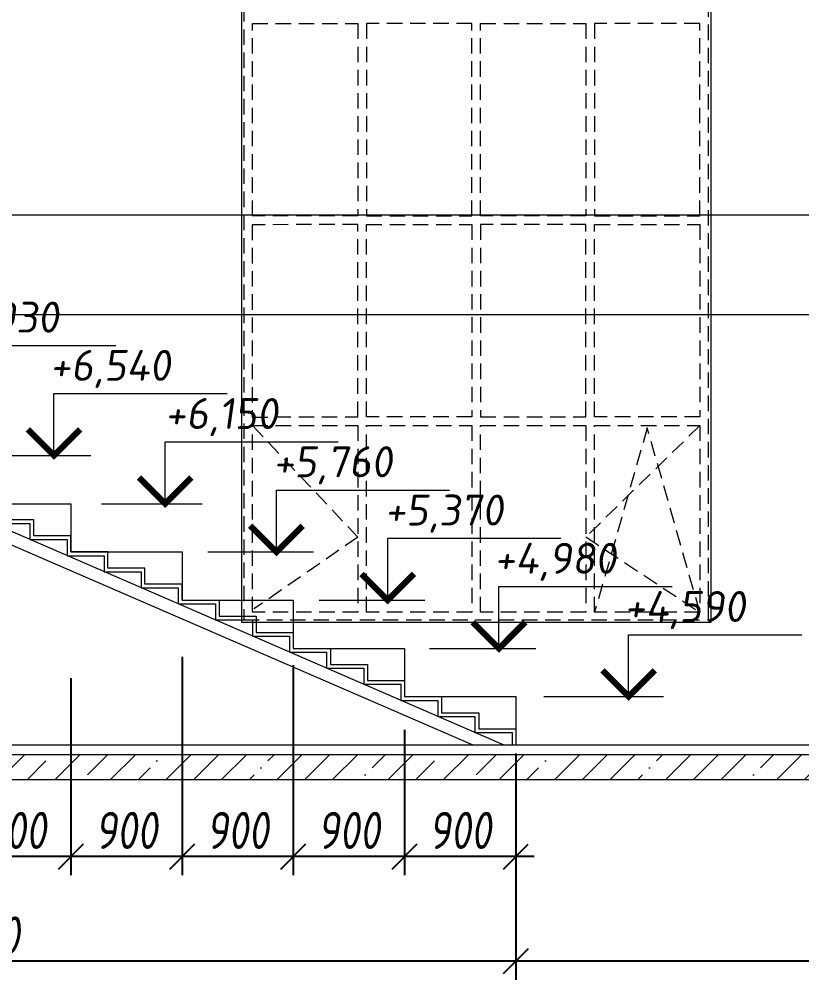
# Model space of a CAD drawing. Header units: millimetres. Extents: x 0 to 9483559, y -180456 to 305735.
# Drawn here: x 611644 to 617976, y 7226 to 14994 of the extents above; entities that cross this region are included whole.
import ezdxf
from ezdxf.enums import TextEntityAlignment as Align

# ---------------------------------------------------------------- set-up
doc = ezdxf.new("R2010")
doc.units = ezdxf.units.MM
doc.linetypes.add('01_base$0$DASHED2', pattern=[0.375, 0.25, -0.125])
doc.linetypes.add('CONTI', pattern=[0])
for name, color, linetype in [('EI_DIMS_DETAIL', 7, 'Continuous'), ('PDF _0', 7, 'Continuous'), ('ТХ_мебель передв', 251, 'Continuous')]:
    doc.layers.add(name, color=color, linetype=linetype)
doc.layers.add('АР_лестницы', color=7, linetype='Continuous', lineweight=15, true_color=0xff24ff)
for name, color, linetype, lineweight in [('АР_Отметки', 7, 'Continuous', 5), ('АР_Сущ Несущая стена', 250, 'Continuous', 50), ('АР_Штриховка монолит', 29, 'Continuous', 9)]:
    doc.layers.add(name, color=color, linetype=linetype, lineweight=lineweight)
doc.styles.add('GOST 2.304', font='CS_Gost2304.shx')
doc.styles.add('Архитектурный', font='isocpeur.ttf', dxfattribs={"oblique": 8})
doc.styles.add('Архитектурный размер', font='isocpeur.ttf', dxfattribs={"width": 0.8, "oblique": 8})
doc.styles.add('ГОСТ 2.304', font='CS_Gost2304.shx', dxfattribs={"oblique": 10})
doc.dimstyles.new('KK 100', dxfattribs={"dimscale": 100, "dimtxt": 3, "dimasz": 2, "dimexe": 1.5, "dimexo": 2, "dimtad": 1, "dimdec": 0, "dimtxsty": 'GOST 2.304', "dimblk": 'OBLIQUE', "dimcen": 2.5, "dimdle": 1.5, "dimadec": 0, "dimazin": 0, "dimtfac": 1, "dimtdec": 0, "dimtmove": 0, "dimatfit": 3, "dimarcsym": 0})
doc.dimstyles.new('СПДС', dxfattribs={"dimscale": 100, "dimtxt": 2.5, "dimasz": 2.5, "dimexe": 2, "dimexo": 0.625, "dimgap": 1, "dimtad": 1, "dimdec": 0, "dimrnd": 5, "dimtxsty": 'ГОСТ 2.304', "dimblk": 'OBLIQUE', "dimblk1": 'OBLIQUE', "dimblk2": 'OBLIQUE', "dimcen": 2.5, "dimdle": 2, "dimadec": 0, "dimazin": 2, "dimtfac": 0.75, "dimtdec": 4, "dimtmove": 1, "dimatfit": 3, "dimfxl": 1, "dimtfill": 1, "dimtolj": 1, "dimarcsym": 1})

# ---------------------------------------------------------------- blocks, each defined once
blk = doc.blocks.new('BL034')
at = {"color": 0, "linetype": 'ByBlock'}
blk.add_lwpolyline([(0, 0), (0, 500), (1400, 500)], dxfattribs=at)
at = {"color": 0, "linetype": 'ByBlock', "const_width": 50}
blk.add_lwpolyline([(-212.1, 212.1), (0, 0), (212.1, 212.1)], dxfattribs=at)
at = {"color": 0, "linetype": 'ByBlock', "style": 'Архитектурный размер', "oblique": 8, "width": 0.8, "flags": 4}
blk.add_attdef('NN,NNN', text='', height=250, dxfattribs=at).set_placement((650, 700), align=Align.MIDDLE)
blk = doc.blocks.new('_Oblique')
at = {"color": 0, "linetype": 'ByBlock', "lineweight": -2}
blk.add_line((-0.5, -0.5), (0.5, 0.5), dxfattribs=at)
blk = doc.blocks.new('*D282')
at = {"layer": 'Defpoints', "color": 0, "ltscale": 100, "transparency": 16777216}
for p in [(612961.7, 9837.9), (612061.7, 9448.8, -950), (612061.7, 8221.8)]:
    blk.add_point(p, dxfattribs=at)
at = {"layer": 'ТХ_мебель передв', "color": 0, "lineweight": -2, "ltscale": 100, "transparency": 16777216}
for p, q in [((612961.7, 9637.9), (612961.7, 8071.8)), ((612061.7, 9248.8), (612061.7, 8071.8)), ((613111.7, 8221.8), (611911.7, 8221.8))]:
    blk.add_line(p, q, dxfattribs=at)
at = {"layer": 'ТХ_мебель передв', "color": 0, "lineweight": -2, "ltscale": 100, "transparency": 16777216, "xscale": 200, "yscale": 200, "zscale": 200, "rotation": 180}
blk.add_blockref('_Oblique', (612061.7, 8221.8), dxfattribs=at)
at = {"layer": 'ТХ_мебель передв', "color": 0, "lineweight": -2, "ltscale": 100, "transparency": 16777216, "xscale": 200, "yscale": 200, "zscale": 200}
blk.add_blockref('_Oblique', (612961.7, 8221.8), dxfattribs=at)
at = {"layer": 'ТХ_мебель передв', "color": 0, "lineweight": 9, "ltscale": 100, "transparency": 16777216, "insert": (612511.7, 8434.3), "char_height": 300, "attachment_point": 5, "style": 'Архитектурный размер'}
blk.add_mtext('900', dxfattribs=at)
blk = doc.blocks.new('*D283')
at = {"layer": 'Defpoints', "color": 0, "ltscale": 100, "transparency": 16777216}
for p in [(611161.7, 9859.7), (612061.7, 9864.1), (611161.7, 8221.8)]:
    blk.add_point(p, dxfattribs=at)
at = {"layer": 'ТХ_мебель передв', "color": 0, "lineweight": -2, "ltscale": 100, "transparency": 16777216}
for p, q in [((611161.7, 9659.7), (611161.7, 8071.8)), ((612061.7, 9664.1), (612061.7, 8071.8)), ((612211.7, 8221.8), (611011.7, 8221.8))]:
    blk.add_line(p, q, dxfattribs=at)
at = {"layer": 'ТХ_мебель передв', "color": 0, "lineweight": -2, "ltscale": 100, "transparency": 16777216, "xscale": 200, "yscale": 200, "zscale": 200, "rotation": 180}
blk.add_blockref('_Oblique', (611161.7, 8221.8), dxfattribs=at)
at = {"layer": 'ТХ_мебель передв', "color": 0, "lineweight": -2, "ltscale": 100, "transparency": 16777216, "xscale": 200, "yscale": 200, "zscale": 200}
blk.add_blockref('_Oblique', (612061.7, 8221.8), dxfattribs=at)
at = {"layer": 'ТХ_мебель передв', "color": 0, "lineweight": 9, "ltscale": 100, "transparency": 16777216, "insert": (611611.7, 8434.3), "char_height": 300, "attachment_point": 5, "style": 'Архитектурный размер'}
blk.add_mtext('900', dxfattribs=at)
blk = doc.blocks.new('*D263')
at = {"layer": 'Defpoints', "color": 0, "ltscale": 100, "transparency": 16777216}
for p in [(612961.7, 10037.9, -950), (613861.7, 9970.9, -950), (612961.7, 8221.8)]:
    blk.add_point(p, dxfattribs=at)
at = {"layer": 'ТХ_мебель передв', "color": 0, "lineweight": -2, "ltscale": 100, "transparency": 16777216}
for p, q in [((612961.7, 9837.9), (612961.7, 8071.8)), ((613861.7, 9770.9), (613861.7, 8071.8)), ((614011.7, 8221.8), (612811.7, 8221.8))]:
    blk.add_line(p, q, dxfattribs=at)
at = {"layer": 'ТХ_мебель передв', "color": 0, "lineweight": -2, "ltscale": 100, "transparency": 16777216, "xscale": 200, "yscale": 200, "zscale": 200, "rotation": 180}
blk.add_blockref('_Oblique', (612961.7, 8221.8), dxfattribs=at)
at = {"layer": 'ТХ_мебель передв', "color": 0, "lineweight": -2, "ltscale": 100, "transparency": 16777216, "xscale": 200, "yscale": 200, "zscale": 200}
blk.add_blockref('_Oblique', (613861.7, 8221.8), dxfattribs=at)
at = {"layer": 'ТХ_мебель передв', "color": 0, "lineweight": 9, "ltscale": 100, "transparency": 16777216, "insert": (613411.7, 8434.3), "char_height": 300, "attachment_point": 5, "style": 'Архитектурный размер'}
blk.add_mtext('900', dxfattribs=at)
blk = doc.blocks.new('*D264')
at = {"layer": 'Defpoints', "color": 0, "ltscale": 100, "transparency": 16777216}
for p in [(613861.7, 9448.8, -950), (614761.7, 9248.8), (613861.7, 8221.8)]:
    blk.add_point(p, dxfattribs=at)
at = {"layer": 'ТХ_мебель передв', "color": 0, "lineweight": -2, "ltscale": 100, "transparency": 16777216}
for p, q in [((613861.7, 9248.8), (613861.7, 8071.8)), ((614761.7, 9048.8), (614761.7, 8071.8)), ((614911.7, 8221.8), (613711.7, 8221.8))]:
    blk.add_line(p, q, dxfattribs=at)
at = {"layer": 'ТХ_мебель передв', "color": 0, "lineweight": -2, "ltscale": 100, "transparency": 16777216, "xscale": 200, "yscale": 200, "zscale": 200, "rotation": 180}
blk.add_blockref('_Oblique', (613861.7, 8221.8), dxfattribs=at)
at = {"layer": 'ТХ_мебель передв', "color": 0, "lineweight": -2, "ltscale": 100, "transparency": 16777216, "xscale": 200, "yscale": 200, "zscale": 200}
blk.add_blockref('_Oblique', (614761.7, 8221.8), dxfattribs=at)
at = {"layer": 'ТХ_мебель передв', "color": 0, "lineweight": 9, "ltscale": 100, "transparency": 16777216, "insert": (614311.7, 8434.3), "char_height": 300, "attachment_point": 5, "style": 'Архитектурный размер'}
blk.add_mtext('900', dxfattribs=at)
blk = doc.blocks.new('*D265')
at = {"layer": 'Defpoints', "color": 0, "ltscale": 100, "transparency": 16777216}
for p in [(614761.7, 9448.8, -950), (615661.7, 9255.9, -950), (614761.7, 8221.8)]:
    blk.add_point(p, dxfattribs=at)
at = {"layer": 'ТХ_мебель передв', "color": 0, "lineweight": -2, "ltscale": 100, "transparency": 16777216}
for p, q in [((614761.7, 9248.8), (614761.7, 8071.8)), ((615661.7, 9055.9), (615661.7, 8071.8)), ((615811.7, 8221.8), (614611.7, 8221.8))]:
    blk.add_line(p, q, dxfattribs=at)
at = {"layer": 'ТХ_мебель передв', "color": 0, "lineweight": -2, "ltscale": 100, "transparency": 16777216, "xscale": 200, "yscale": 200, "zscale": 200, "rotation": 180}
blk.add_blockref('_Oblique', (614761.7, 8221.8), dxfattribs=at)
at = {"layer": 'ТХ_мебель передв', "color": 0, "lineweight": -2, "ltscale": 100, "transparency": 16777216, "xscale": 200, "yscale": 200, "zscale": 200}
blk.add_blockref('_Oblique', (615661.7, 8221.8), dxfattribs=at)
at = {"layer": 'ТХ_мебель передв', "color": 0, "lineweight": 9, "ltscale": 100, "transparency": 16777216, "insert": (615211.7, 8434.3), "char_height": 300, "attachment_point": 5, "style": 'Архитектурный размер'}
blk.add_mtext('900', dxfattribs=at)
blk = doc.blocks.new('*D267')
at = {"layer": 'Defpoints', "color": 0, "ltscale": 100, "transparency": 16777216}
for p in [(606961.7, 7819), (615661.7, 7819), (606961.7, 7376.1)]:
    blk.add_point(p, dxfattribs=at)
at = {"layer": 'ТХ_мебель передв', "color": 0, "lineweight": -2, "ltscale": 100, "transparency": 16777216}
for p, q in [((606961.7, 7619), (606961.7, 7226.1)), ((615661.7, 7619), (615661.7, 7226.1)), ((615811.7, 7376.1), (606811.7, 7376.1))]:
    blk.add_line(p, q, dxfattribs=at)
at = {"layer": 'ТХ_мебель передв', "color": 0, "lineweight": -2, "ltscale": 100, "transparency": 16777216, "xscale": 200, "yscale": 200, "zscale": 200, "rotation": 180}
blk.add_blockref('_Oblique', (606961.7, 7376.1), dxfattribs=at)
at = {"layer": 'ТХ_мебель передв', "color": 0, "lineweight": -2, "ltscale": 100, "transparency": 16777216, "xscale": 200, "yscale": 200, "zscale": 200}
blk.add_blockref('_Oblique', (615661.7, 7376.1), dxfattribs=at)
at = {"layer": 'ТХ_мебель передв', "color": 0, "lineweight": 9, "ltscale": 100, "transparency": 16777216, "insert": (611311.7, 7588.6), "char_height": 300, "attachment_point": 5, "style": 'Архитектурный размер'}
blk.add_mtext('8700', dxfattribs=at)
blk = doc.blocks.new('*D269')
at = {"layer": 'Defpoints', "color": 0, "ltscale": 100, "transparency": 16777216}
for p in [(615661.7, 8652.5, 950), (630056.5, 8536.9), (615661.7, 7376.1)]:
    blk.add_point(p, dxfattribs=at)
at = {"layer": 'ТХ_мебель передв', "color": 0, "lineweight": -2, "ltscale": 100, "transparency": 16777216}
for p, q in [((615661.7, 8452.5), (615661.7, 7226.1)), ((630056.5, 8336.9), (630056.5, 7226.1)), ((630206.5, 7376.1), (615511.7, 7376.1))]:
    blk.add_line(p, q, dxfattribs=at)
at = {"layer": 'ТХ_мебель передв', "color": 0, "lineweight": -2, "ltscale": 100, "transparency": 16777216, "xscale": 200, "yscale": 200, "zscale": 200, "rotation": 180}
blk.add_blockref('_Oblique', (615661.7, 7376.1), dxfattribs=at)
at = {"layer": 'ТХ_мебель передв', "color": 0, "lineweight": -2, "ltscale": 100, "transparency": 16777216, "xscale": 200, "yscale": 200, "zscale": 200}
blk.add_blockref('_Oblique', (630056.5, 7376.1), dxfattribs=at)
at = {"layer": 'ТХ_мебель передв', "color": 0, "lineweight": 9, "ltscale": 100, "transparency": 16777216, "insert": (622859.1, 7588.6), "char_height": 300, "attachment_point": 5, "style": 'Архитектурный размер'}
blk.add_mtext('14395', dxfattribs=at)
blk = doc.blocks.new('*D272')
at = {"layer": 'Defpoints', "color": 0, "ltscale": 100, "transparency": 16777216}
for p in [(629960.2, 14367.7), (625078.7, 11168.2), (615200.5, 10275.1, -1900), (615200.5, 10275.1, -1900), (630056.5, 10275.1)]:
    blk.add_point(p, dxfattribs=at)
at = {"layer": 'EI_DIMS_DETAIL', "color": 0, "lineweight": -2, "ltscale": 100, "transparency": 16777216}
blk.add_arc((615200.5, 10275.1), 9918.5, 0, 15.49775, dxfattribs=at)
at = {"layer": 'EI_DIMS_DETAIL', "color": 0, "lineweight": -2, "ltscale": 100, "transparency": 16777216, "xscale": 250, "yscale": 250, "zscale": 250}
for p, rotation in [((624758.4, 12925.4), 105.4977535581563), ((625119, 10275.1), 270)]:
    blk.add_blockref('_Oblique', p, dxfattribs=dict(at, rotation=rotation))
at = {"layer": 'EI_DIMS_DETAIL', "color": 0, "lineweight": 9, "ltscale": 100, "transparency": 16777216, "insert": (625251.4, 11642.8), "char_height": 250, "attachment_point": 5, "rotation": 277.74888, "style": 'ГОСТ 2.304', "bg_fill": 3, "box_fill_scale": 1.1, "bg_fill_color": 256, "bg_fill_true_color": 13158600, "bg_fill_transparency": 0}
blk.add_mtext('\\A1;15°', dxfattribs=at)
blk = doc.blocks.new('АР разрез')
at = {"layer": 'АР_Штриховка монолит', "lineweight": 9, "ltscale": 10}
h = blk.add_hatch(dxfattribs=at)
h.set_pattern_fill('ANSI35', color=256, scale=50)
h.set_pattern_definition([(45, (272800, -290776.02), (-224.5064, 224.5064), []), (45, (273024.5, -290776.02), (-224.5064, 224.5064), [396.875, -79.375, 0, -79.375])])
h.paths.add_polyline_path([(630536.5, 9046.1), (606241.6, 9046), (606241.7, 8846.1), (617681.8, 8846), (617719.1, 8846.1), (630534.1, 8846.1)])
at = {"lineweight": 9, "ltscale": 100}
blk.add_line((607831.7, 12605.9, 1900), (630056.5, 12605.9), dxfattribs=at)
at = {"linetype": '01_base$0$DASHED2', "lineweight": 9, "ltscale": 500, "elevation": -0.2}
for points in [[(617221.5, 16599.6), (613461.5, 16599.6), (613461.5, 10138.1), (617221.5, 10138.1)], [(614384, 13403.8), (613531.5, 13403.8), (613531.5, 14959.2), (614384, 14959.2)], [(615306.5, 13403.8), (615306.5, 14959.2), (614454, 14959.2), (614454, 13403.8)], [(615376.5, 13403.8), (615376.5, 14959.2), (616229, 14959.2), (616229, 13403.8)], [(616299, 13403.8), (617149.3, 13403.8), (617149.3, 14959.2), (616299, 14959.2)], [(614384, 13333.8), (613530.3, 13332.3), (613530.3, 11777), (614384, 11778.4)], [(615306.5, 13333.8), (615306.5, 11778.4), (614454, 11778.4), (614454, 13333.8)], [(615376.5, 13333.8), (615376.5, 11778.4), (616229, 11778.4), (616229, 13333.8)], [(616299, 13333.8), (617151.5, 13333.8), (617151.5, 11778.4), (616299, 11778.4)], [(614384, 10198.1), (613531.5, 10198.1), (613531.5, 11708.4), (614384, 11708.4)], [(614454, 11708.4), (615306.5, 11708.4), (615306.5, 10198.1), (614454, 10198.1)], [(615376.5, 11708.4), (616229, 11708.4), (616229, 10198.1), (615376.5, 10198.1)], [(616299, 11708.4), (617151.5, 11708.4), (617151.5, 10198.1), (616299, 10198.1)]]:
    blk.add_lwpolyline(points, close=True, dxfattribs=at)
for points in [[(613531.5, 11708.4), (614384, 10805.8), (613543.8, 10224.7)], [(617151.5, 11708.4), (616229, 10807.3), (617151.5, 10198.1), (616725.3, 11688.4), (616299, 10198.1)]]:
    blk.add_lwpolyline(points, dxfattribs=at)
at = {"layer": 'PDF _0', "linetype": 'ByBlock', "lineweight": 9, "ltscale": 50, "elevation": -0.2}
blk.add_lwpolyline([(617241.5, 16618.1), (613441.5, 16618.1), (613441.5, 10118.1), (617241.5, 10118.1)], close=True, dxfattribs=at)
at = {"layer": 'АР_лестницы', "color": 18, "linetype": 'CONTI', "lineweight": 9, "ltscale": 10, "true_color": 0x000000}
for p, q in [((607534.7, 12605.9, 1900), (615564.8, 9126.1)), ((607513.6, 12506.1), (615313.3, 9126.1))]:
    blk.add_line(p, q, dxfattribs=at)
at = {"layer": 'АР_лестницы', "color": 18, "linetype": 'Continuous', "lineweight": 9, "ltscale": 50, "true_color": 0x000000, "elevation": -1900}
blk.add_lwpolyline([(606358, 12636.2), (607561.7, 12636.2), (607561.7, 12636.2), (608461.7, 12636.2), (608461.7, 12246.2), (609361.7, 12246.2), (609361.7, 11856.2), (610261.7, 11856.1), (610261.7, 11466.1), (611161.7, 11466.1), (611161.7, 11076.1), (612061.7, 11076.1), (612061.7, 10686.1), (612961.7, 10686.1), (612961.7, 10296.1)], dxfattribs=at)
at = {"layer": 'АР_лестницы', "color": 18, "linetype": 'CONTI', "lineweight": 9, "ltscale": 10, "true_color": 0x000000}
for points in [[(612961.7, 10295.9), (612961.7, 10425.9), (612661.7, 10425.9), (612661.7, 10555.9), (612361.7, 10555.9), (612361.7, 10685.9), (612061.7, 10685.9), (612061.7, 10815.9), (611761.7, 10815.9), (611761.7, 10945.9), (611461.7, 10945.9)], [(610531.7, 11305.9), (610831.7, 11305.9), (610831.7, 11175.9), (611131.7, 11175.9), (611131.7, 11045.9), (611431.7, 11045.9), (611431.7, 10915.9), (611731.7, 10915.9), (611731.7, 10785.9), (612031.7, 10785.9), (612031.7, 10655.9), (612331.7, 10655.9), (612331.7, 10525.9), (612631.7, 10525.9), (612631.7, 10395.9), (612931.7, 10395.9), (612931.7, 10265.9), (613231.7, 10265.9), (613231.7, 10165.9)], [(612961.7, 10295.9), (613261.7, 10295.9), (613261.7, 10165.9), (613561.7, 10165.9), (613561.7, 10035.9), (613861.7, 10035.9), (613861.7, 9905.9), (614161.7, 9905.9), (614161.7, 9775.9), (614461.7, 9775.9), (614461.7, 9645.9), (614761.7, 9645.9), (614761.7, 9515.9), (615061.7, 9515.9), (615061.7, 9385.9), (615361.7, 9385.9), (615361.7, 9255.9), (615661.7, 9255.9), (615661.7, 9125.9), (615661.7, 9125.9), (615661.7, 9125.9)], [(612961.7, 10265.9), (613231.7, 10265.9), (613231.7, 10135.9), (613531.7, 10135.9), (613531.7, 10005.9), (613831.7, 10005.9), (613831.7, 9875.9), (614131.7, 9875.9), (614131.7, 9745.9), (614431.7, 9745.9), (614431.7, 9615.9), (614731.7, 9615.9), (614731.7, 9485.9), (615031.7, 9485.9), (615031.7, 9355.9), (615331.7, 9355.9), (615331.7, 9225.9), (615631.7, 9225.9), (615631.7, 9125.9)]]:
    blk.add_lwpolyline(points, dxfattribs=at)
at = {"layer": 'АР_лестницы', "color": 18, "linetype": 'Continuous', "lineweight": 9, "ltscale": 50, "true_color": 0x000000}
blk.add_lwpolyline([(612961.7, 10296.1), (613861.7, 10296.1), (613861.7, 9906.2), (614761.7, 9906.1), (614761.7, 9516.2), (615661.7, 9516.1), (615661.7, 9126.2)], dxfattribs=at)
at = {"layer": 'АР_Отметки', "color": 18, "lineweight": 9, "true_color": 0x000000}
for p, q in [((611332.8, 11466.1, -1900), (612225.1, 11466.1, -1900)), ((612310.9, 11076.1, -1900), (613125.1, 11076.1, -1900)), ((613171.2, 10686.1, -1900), (614025.1, 10686.1, -1900)), ((614072.1, 10296.1), (614925.1, 10296.1)), ((614962.6, 9906.1), (615825.1, 9906.1)), ((615888.7, 9516.1, -950), (616857.7, 9516.1, -950))]:
    blk.add_line(p, q, dxfattribs=at)
at = {"layer": 'АР_Сущ Несущая стена', "lineweight": 9, "ltscale": 50}
for p, q in [((606341.7, 9126.1), (630056.5, 9126.1)), ((606341.7, 8846.1), (629736.5, 8846.1))]:
    blk.add_line(p, q, dxfattribs=at)
blk.add_lwpolyline([(606241.7, 8846.1), (630536.5, 8846.1), (630536.5, 9046.1), (606241.7, 9046.1)], close=True, dxfattribs=at)
at = {"layer": 'АР_Отметки', "color": 18, "lineweight": 9, "true_color": 0x000000}
ref = blk.add_blockref('BL034', (611025.8, 11856.1, -1900), dxfattribs=at)
ref.add_attrib('NN,NNN', '+6,930', dxfattribs={"layer": '0', "color": 0, "linetype": 'ByBlock', "height": 250, "style": 'Архитектурный', "oblique": 8, "flags": 4}).set_placement((611482.6, 12556.1, -1900), align=Align.MIDDLE)
ref = blk.add_blockref('BL034', (611925.8, 11466.1, -1900), dxfattribs=at)
ref.add_attrib('NN,NNN', '+6,540', dxfattribs={"layer": '0', "color": 0, "linetype": 'ByBlock', "height": 250, "style": 'Архитектурный', "oblique": 8, "flags": 4}).set_placement((612382.6, 12166.1, -1900), align=Align.MIDDLE)
ref = blk.add_blockref('BL034', (612825.8, 11076.1, -1900), dxfattribs=at)
ref.add_attrib('NN,NNN', '+6,150', dxfattribs={"layer": '0', "color": 0, "linetype": 'ByBlock', "height": 250, "style": 'Архитектурный', "oblique": 8, "flags": 4}).set_placement((613282.6, 11776.1, -1900), align=Align.MIDDLE)
ref = blk.add_blockref('BL034', (613725.8, 10686.1, -1900), dxfattribs=at)
ref.add_attrib('NN,NNN', '+5,760', dxfattribs={"layer": '0', "color": 0, "linetype": 'ByBlock', "height": 250, "style": 'Архитектурный', "oblique": 8, "flags": 4}).set_placement((614182.6, 11386.1, -1900), align=Align.MIDDLE)
ref = blk.add_blockref('BL034', (614625.8, 10296.1), dxfattribs=at)
ref.add_attrib('NN,NNN', '+5,370', dxfattribs={"layer": '0', "color": 0, "linetype": 'ByBlock', "height": 250, "style": 'Архитектурный', "oblique": 8, "flags": 4}).set_placement((615082.6, 10996.1), align=Align.MIDDLE)
ref = blk.add_blockref('BL034', (615525.8, 9906.1), dxfattribs=at)
ref.add_attrib('NN,NNN', '+4,980', dxfattribs={"layer": '0', "color": 0, "linetype": 'ByBlock', "height": 250, "style": 'Архитектурный', "oblique": 8, "flags": 4}).set_placement((615982.6, 10606.1), align=Align.MIDDLE)
ref = blk.add_blockref('BL034', (616574.8, 9516.1), dxfattribs=at)
ref.add_attrib('NN,NNN', '+4,590', dxfattribs={"layer": '0', "color": 0, "linetype": 'ByBlock', "height": 250, "style": 'Архитектурный', "oblique": 8, "flags": 4}).set_placement((617031.6, 10216.1), align=Align.MIDDLE)
at = {"layer": 'ТХ_мебель передв', "lineweight": 9, "ltscale": 100}
for base, p1, p2, picture, middle in [((612961.7, 8221.8, 950), (613861.7, 9970.9), (612961.7, 10037.9), '*D263', (613411.7, 8434.3, 950)), ((611161.7, 8221.8, 950), (612061.7, 9864.1, 950), (611161.7, 9859.7, 950), '*D283', (611611.7, 8434.3, 950)), ((612061.7, 8221.8, 950), (612961.7, 9837.9, 950), (612061.7, 9448.8), '*D282', (612511.7, 8434.3, 950)), ((613861.7, 8221.8, 950), (614761.7, 9248.8, 950), (613861.7, 9448.8), '*D264', (614311.7, 8434.3, 950)), ((614761.7, 8221.8, 950), (615661.7, 9255.9), (614761.7, 9448.8), '*D265', (615211.7, 8434.3, 950)), ((615661.7, 7376.1), (630056.5, 8536.9), (615661.7, 8652.5, 950), '*D269', (622859.1, 7588.6)), ((606961.7, 7376.1), (615661.7, 7819), (606961.7, 7819), '*D267', (611311.7, 7588.6))]:
    dim = blk.add_linear_dim(base=base, p1=p1, p2=p2, dimstyle='KK 100', override={"dimtxsty": 'Архитектурный размер', "dimtmove": 1}, dxfattribs=at)
    dim.commit()
    dim.dimension.update_dxf_attribs({"geometry": picture, "text_midpoint": middle})
at = {"layer": 'EI_DIMS_DETAIL', "lineweight": 9, "ltscale": 100}
dim = blk.add_angular_dim_2l(base=(625078.7, 11168.2), line1=((615200.5, 10275.1, -1900), (630056.5, 10275.1)), line2=((615200.5, 10275.1, -1900), (629960.2, 14367.7)), dimstyle='СПДС', dxfattribs=at)
dim.commit()
dim.dimension.update_dxf_attribs({"geometry": '*D272', "text_midpoint": (625251.4, 11642.8)})
at = {"lineweight": 9, "ltscale": 100}
blk.add_line((607996.8, 13413.5, -950), (629699.1, 13413.5, -950), dxfattribs=at)

msp = doc.modelspace()

# ---------------------------------------------------------------- block references
at = {"color": 12, "true_color": 0xe00000}
msp.add_blockref('АР разрез', (0, 0), dxfattribs=at)

doc.saveas('drawing.dxf')
